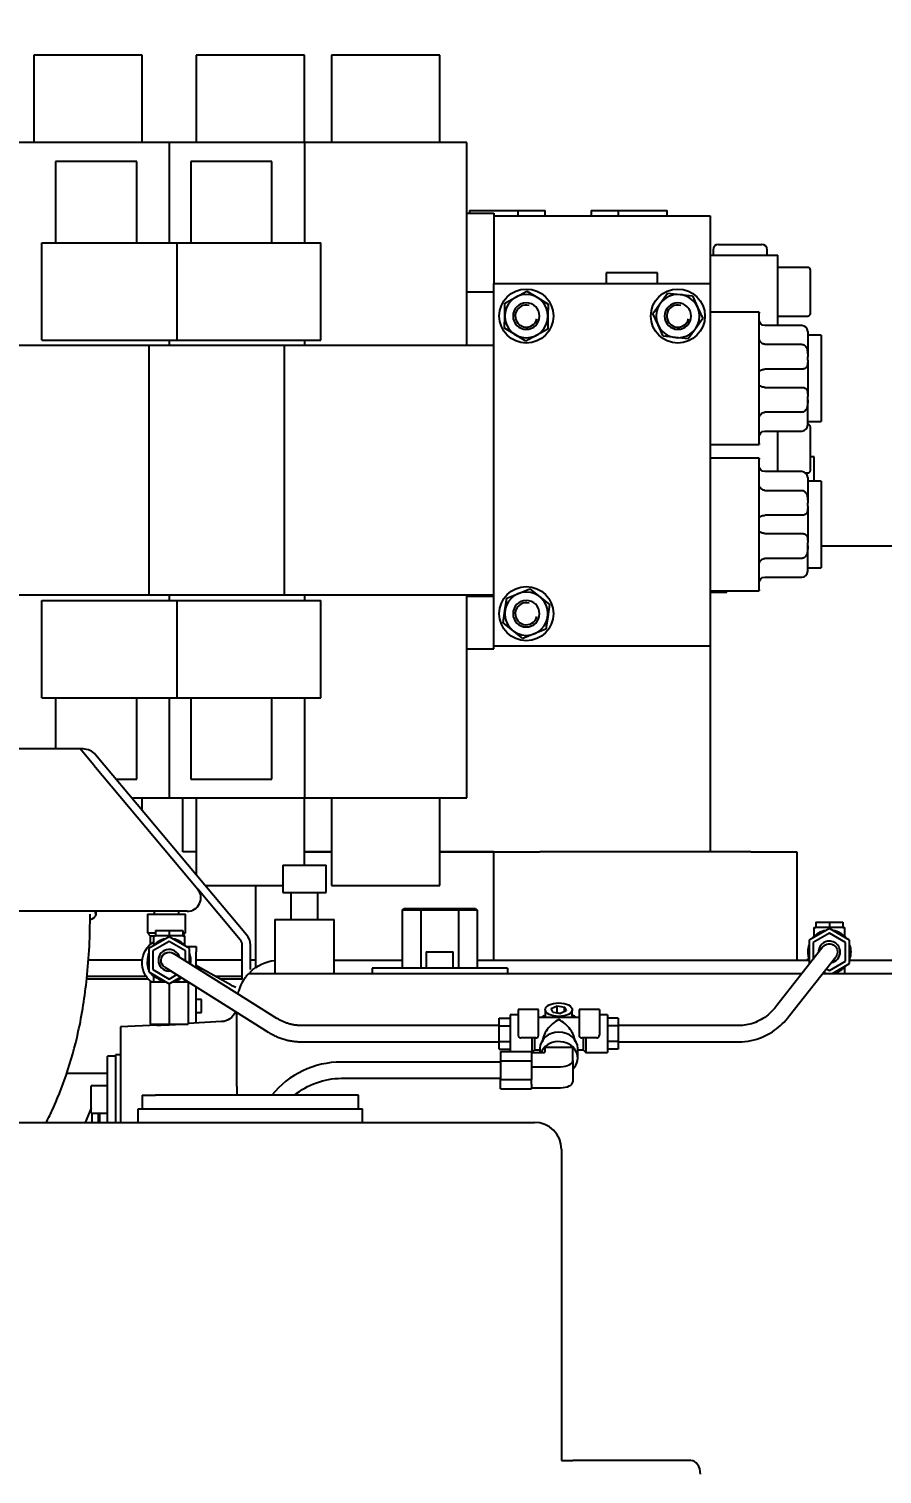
# Model space of a CAD drawing. Header units: millimetres. Extents: x 10462777 to 22643323, y 453826 to 1389191.
# Drawn here: x 11268548 to 11268853, y 578301 to 578818 of the extents above; entities that cross this region are included whole.
import ezdxf

# ---------------------------------------------------------------- set-up
doc = ezdxf.new("R2010")
doc.units = ezdxf.units.MM
doc.header["$LTSCALE"] = 200
doc.header["$MEASUREMENT"] = 0
doc.header["$PDMODE"] = 35
doc.header["$PDSIZE"] = -5
doc.linetypes.add('CENTER', pattern=[2, 1.25, -0.25, 0.25, -0.25])
doc.linetypes.add('PHANTOM', pattern=[2.5, 1.25, -0.25, 0.25, -0.25, 0.25, -0.25])
doc.layers.get('DEFPOINTS').update_dxf_attribs({"linetype": 'CONTINUOUS'})
doc.layers.add('1', color=1, linetype='CENTER')
doc.layers.add('11', color=6, linetype='PHANTOM')
doc.layers.add('LAYOUT', color=8, linetype='CONTINUOUS', lineweight=25)
doc.styles.add('iso-1', font='isocp.shx')
doc.styles.get("Standard").update_dxf_attribs({"font": 'SYMBOL'})
doc.dimstyles.get("Standard").update_dxf_attribs({"dimtxt": 1, "dimasz": 0.18, "dimexe": 0.18, "dimexo": 0.0625, "dimgap": 0.5, "dimtad": 1, "dimzin": 0, "dimdsep": 46, "dimtxsty": 'Standard', "dimcen": 0.09, "dimadec": 0, "dimazin": 0, "dimtfac": 1, "dimtofl": 0, "dimtmove": 2, "dimatfit": 3, "dimfxl": 1, "dimtolj": 1, "dimtzin": 0, "dimarcsym": 0})

# ---------------------------------------------------------------- blocks, each defined once
blk = doc.blocks.new('*D418')
at = {"layer": '1', "color": 152, "linetype": 'Continuous', "lineweight": -2, "transparency": 16777216}
for p, q in [((11268307.7, 579167.69), (11268307.7, 579563.75)), ((11269542.41, 578529.99), (11269542.41, 579563.75))]:
    blk.add_line(p, q, dxfattribs=at)
at = {"layer": '1', "color": 27, "linetype": 'Continuous', "lineweight": -2, "transparency": 16777216}
blk.add_line((11268338.45, 579533.01), (11269511.66, 579533.01), dxfattribs=at)
at = {"layer": '1', "color": 27, "linetype": 'Continuous', "transparency": 16777216}
for points in [[(11268338.45, 579538.13), (11268338.45, 579527.88), (11268307.7, 579533.01)], [(11269511.66, 579538.13), (11269511.66, 579527.88), (11269542.41, 579533.01)]]:
    blk.add_solid(points, dxfattribs=at)
at = {"layer": 'DEFPOINTS', "color": 0, "linetype": 'Continuous', "transparency": 16777216}
for p in [(11269542.41, 579533.01), (11268307.7, 579152.31), (11269542.41, 578514.62)]:
    blk.add_point(p, dxfattribs=at)
at = {"layer": '1', "color": 23, "linetype": 'Continuous', "lineweight": -3, "transparency": 16777216, "insert": (11268925.06, 579566.9), "char_height": 33.894, "attachment_point": 5, "style": 'iso-1'}
blk.add_mtext('\\A1;\\C23;1275', dxfattribs=at)
blk = doc.blocks.new('r710ic')
at = {"layer": 'LAYOUT', "color": 3}
blk.add_circle((272041.37, 104232.63), 2050.12, dxfattribs=at)

msp = doc.modelspace()

# ---------------------------------------------------------------- linework, layer by layer
at = {"layer": '1', "color": 252, "linetype": 'Continuous'}
for p, q in [((11268704.74439, 578751.99782), (11268714.4287, 578751.99782)), ((11268714.42696, 578751.02942), (11268791.90076, 578751.02942)), ((11268714.4287, 578751.99782), (11268714.4287, 578726.81879)), ((11268791.90076, 578751.02942), (11268791.90076, 578726.81766)), ((11268714.4287, 578726.8194), (11268791.90076, 578726.8194)), ((11268714.4287, 578597.0537), (11268714.4287, 578726.8194)), ((11268782.50548, 578726.94045), (11268782.50548, 578726.81938)), ((11268782.73951, 578726.94045), (11268782.73951, 578726.81938)), ((11268791.90076, 578726.8194), (11268791.90076, 578597.0537)), ((11268792.02181, 578719.44119), (11268791.90074, 578719.44119)), ((11268792.02181, 578719.20716), (11268791.90074, 578719.20716)), ((11269479.16985, 578632.88453), (11268831.61616, 578632.88453)), ((11268791.90076, 578597.0537), (11268714.4287, 578597.0537)), ((11268791.90076, 578597.05415), (11268791.90076, 578523.45524)), ((11268566.34451, 578560.25447), (11268491.69653, 578560.25447)), ((11268567.42755, 578560.25447), (11268566.34451, 578560.25447)), ((11268571.22002, 578554.44407), (11268566.34451, 578560.25447)), ((11268625.91325, 578493.7829), (11268571.87858, 578558.17892)), ((11268571.22002, 578554.44407), (11268608.42508, 578510.10481)), ((11268603.06261, 578523.45524), (11268603.06261, 578542.72793)), ((11268607.90749, 578523.45524), (11268603.06261, 578523.45524)), ((11268646.64131, 578523.45524), (11268656.32544, 578523.45524)), ((11268656.32677, 578523.45524), (11268646.64291, 578523.45524)), ((11268695.06032, 578523.45524), (11268697.96588, 578523.45524)), ((11268714.42696, 578523.45524), (11268695.0622, 578523.45524)), ((11268697.96588, 578523.45524), (11268714.4287, 578523.45524)), ((11268714.4287, 578484.71982), (11268714.4287, 578523.45524)), ((11268714.4287, 578523.45524), (11268730.89151, 578523.45524)), ((11268806.42677, 578523.45524), (11268730.89151, 578523.45524)), ((11268806.42677, 578523.45524), (11268822.88958, 578523.45524)), ((11268822.88958, 578523.45524), (11268822.88958, 578484.71982)), ((11268623.68774, 578491.91547), (11268608.42463, 578510.10534)), ((11268629.20943, 578482.03568), (11268629.20943, 578511.44677)), ((11268604.71589, 578502.15043), (11268490.72813, 578502.15043)), ((11268635.98824, 578499.24522), (11268635.98824, 578479.87721)), ((11268635.98824, 578499.24522), (11268639.11315, 578499.24522)), ((11268639.11315, 578499.24522), (11268657.29305, 578499.24522)), ((11268657.29305, 578479.87721), (11268657.29305, 578499.24522)), ((11268681.64213, 578502.616), (11268682.20123, 578503.1002)), ((11268681.64213, 578502.616), (11268681.64213, 578481.81401)), ((11268688.35141, 578502.616), (11268681.64213, 578502.616)), ((11268682.20123, 578503.1002), (11268688.63096, 578503.1002)), ((11268688.63096, 578503.1002), (11268688.35141, 578502.616)), ((11268688.35141, 578502.616), (11268688.35141, 578481.81401)), ((11268701.76996, 578502.616), (11268688.35141, 578502.616)), ((11268688.63096, 578503.1002), (11268701.49041, 578503.1002)), ((11268701.49041, 578503.1002), (11268707.92013, 578503.1002)), ((11268701.49041, 578503.1002), (11268701.76996, 578502.616)), ((11268708.47924, 578502.616), (11268701.76996, 578502.616)), ((11268701.76996, 578502.616), (11268701.76996, 578481.81401)), ((11268707.92013, 578503.1002), (11268708.47924, 578502.616)), ((11268708.47924, 578502.616), (11268708.47924, 578481.81401)), ((11268604.20908, 578489.56122), (11268607.90462, 578489.56122)), ((11268607.90462, 578489.56122), (11268607.90462, 578487.62441)), ((11268624.36743, 578481.32981), (11268624.36743, 578490.04805)), ((11268627.27263, 578481.32981), (11268627.27263, 578490.04805)), ((11268832.22917, 578489.42337), (11268815.71409, 578468.48102)), ((11268588.58744, 578484.71918), (11268569.06282, 578484.71918)), ((11268622.51085, 578472.78772), (11268599.76727, 578487.09133)), ((11268624.35774, 578484.71918), (11268607.9034, 578484.71918)), ((11268607.90462, 578481.97349), (11268607.90462, 578487.62441)), ((11268629.18673, 578484.71918), (11268627.24918, 578484.71918)), ((11268820.27651, 578464.8831), (11268836.7916, 578485.82545)), ((11268827.11272, 578485.32462), (11268826.37317, 578484.71942)), ((11268568.76473, 578478.90878), (11268589.98845, 578478.90878)), ((11268596.67395, 578482.17278), (11268619.41753, 578467.86916)), ((11268610.13609, 578481.44402), (11268607.90457, 578482.69986)), ((11268620.41106, 578475.66155), (11268610.13609, 578481.44402)), ((11268614.64015, 578478.90878), (11268624.35774, 578478.90878)), ((11268624.36743, 578477.94041), (11268624.36743, 578481.32981)), ((11268719.2707, 578481.81401), (11268670.85066, 578481.81401)), ((11268670.85066, 578481.81401), (11268670.85066, 578479.87721)), ((11268719.2707, 578481.81401), (11268719.2707, 578479.87721)), ((11268568.71858, 578477.94038), (11268590.77512, 578477.94038)), ((11268604.03101, 578476.88444), (11268604.03101, 578477.54515)), ((11268607.90462, 578462.18345), (11268607.90462, 578475.10967)), ((11268616.37358, 578477.94038), (11268624.38316, 578477.94038)), ((11268636.80114, 578463.80044), (11268622.51085, 578472.78772)), ((11268815.71409, 578468.48102), (11268814.9607, 578467.52567)), ((11268619.41753, 578467.86916), (11268633.70782, 578458.88188)), ((11268819.52313, 578463.92775), (11268820.27651, 578464.8831)), ((11268716.36522, 578461.25695), (11268645.63898, 578461.25695)), ((11268802.00208, 578461.25695), (11268758.97573, 578461.25695)), ((11268645.63898, 578455.44655), (11268716.36522, 578455.44655)), ((11268758.97573, 578455.44655), (11268802.00208, 578455.44655)), ((11268579.04627, 578450.34099), (11268576.14107, 578450.34099)), ((11268576.14107, 578426.61733), (11268576.14107, 578450.34099)), ((11268716.75273, 578448.18354), (11268659.8109, 578448.18354)), ((11268576.12443, 578444.04638), (11268561.48871, 578444.04638)), ((11268659.8109, 578442.37314), (11268716.75273, 578442.37314)), ((11268588.5366, 578436.29917), (11268588.5366, 578431.45717)), ((11268588.5366, 578436.29917), (11268593.3786, 578436.29917)), ((11268661.16666, 578436.29917), (11268593.3786, 578436.29917)), ((11268666.00866, 578436.29917), (11268661.16666, 578436.29917)), ((11268666.00866, 578431.45717), (11268666.00866, 578436.29917)), ((11268303.32833, 578426.61517), (11268728.95471, 578426.61517)), ((11268738.63872, 578416.93116), (11268738.63872, 578305.56507)), ((11268738.63872, 578305.56507), (11268742.74729, 578305.56507)), ((11268784.95335, 578305.56507), (11268742.74729, 578305.56507))]:
    msp.add_line(p, q, dxfattribs=at)
at = {"layer": '1', "color": 60, "linetype": 'Continuous'}
for p, q in [((11268592.8944, 578502.15043), (11268592.8944, 578501.18202)), ((11268601.61001, 578502.15043), (11268601.61001, 578501.18202)), ((11268732.65884, 578453.41011), (11268732.65884, 578451.80015)), ((11268742.68179, 578453.41011), (11268732.65884, 578453.41011)), ((11268742.68179, 578448.72548), (11268742.68179, 578453.41011)), ((11268732.17464, 578451.55805), (11268727.88947, 578451.55805)), ((11268742.68179, 578448.72548), (11268742.68179, 578441.17754)), ((11268727.88947, 578446.95568), (11268727.88947, 578446.54657)), ((11268727.88947, 578446.54657), (11268738.32399, 578446.54657)), ((11268727.88947, 578446.54657), (11268727.88947, 578445.31921)), ((11268727.88947, 578440.226), (11268727.88947, 578438.99864)), ((11268727.88947, 578438.99864), (11268738.32399, 578438.99864))]:
    msp.add_line(p, q, dxfattribs=at)
at = {"layer": '1', "color": 15, "linetype": 'Continuous'}
for p, q in [((11268657.29629, 578484.71921), (11268681.64225, 578484.71921)), ((11268708.48087, 578484.71921), (11268827.24708, 578484.71921)), ((11268841.77109, 578484.71921), (11268864.53081, 578484.71921)), ((11268626.67324, 578479.87721), (11268628.24103, 578479.87721)), ((11268627.27263, 578479.87721), (11268627.27263, 578480.4766)), ((11268628.24103, 578479.87721), (11268824.69752, 578479.87721)), ((11268832.10004, 578479.87721), (11268864.53081, 578479.87721)), ((11268622.43063, 578439.43159), (11268622.43063, 578465.97408)), ((11268593.87664, 578461.44883), (11268580.78939, 578460.76295)), ((11268580.78939, 578460.76295), (11268580.78939, 578426.60916)), ((11268616.92432, 578462.6567), (11268604.99959, 578462.03175)), ((11268622.43063, 578439.43159), (11268622.43063, 578436.29907))]:
    msp.add_line(p, q, dxfattribs=at)
at = {"layer": '1', "color": 20, "linetype": 'Continuous'}
for p, q in [((11268587.084, 578426.60336), (11268587.084, 578431.45717)), ((11268587.084, 578431.45717), (11268667.46126, 578431.45717)), ((11268667.46126, 578426.60336), (11268667.46126, 578431.45717))]:
    msp.add_line(p, q, dxfattribs=at)
at = {"layer": '1', "color": 252, "linetype": 'Continuous', "extrusion": (0, 0, -1)}
for centre in [(-11268726.04951, 578715.19859), (-11268780.27995, 578715.19859), (-11268726.04951, 578608.67451)]:
    msp.add_circle(centre, 4.74516, dxfattribs=at)
at = {"layer": '1', "color": 252, "linetype": 'Continuous'}
for centre, radius, start, end in [((11268726.04951, 578715.19859), 3.95108, 75, 345), ((11268780.27995, 578715.19859), 3.95108, 75, 345), ((11268726.04951, 578608.67451), 3.95108, 75, 345), ((11268567.42755, 578554.44407), 5.8104, 40, 90), ((11268604.71589, 578506.99243), 4.842, 270, 40), ((11268621.46223, 578490.04805), 2.9052, 0, 40), ((11268621.46223, 578490.04805), 5.8104, 0, 40), ((11268659.8109, 578416.22632), 31.95722, 90, 141.0876603), ((11268728.95471, 578416.93116), 9.68401, 0, 90)]:
    msp.add_arc(centre, radius, start, end, dxfattribs=at)
at = {"layer": '1', "color": 252, "linetype": 'Continuous', "extrusion": (0, 0, -1)}
for centre, radius, start, end in [((-11268834.51039, 578487.62441), 2.9052, 38.2563128, 130.5401421), ((-11268834.51039, 578487.62441), 2.9052, 130.5401421, 218.2508131), ((-11268598.22061, 578484.63206), 2.9052, 302.1598068, 122.1653844), ((-11268659.8109, 578416.22632), 26.14682, 50.1468807, 90)]:
    msp.add_arc(centre, radius, start, end, dxfattribs=at)
at = {"layer": '1', "color": 15, "linetype": 'Continuous', "extrusion": (0, 0, -1)}
for centre, radius, start, end in [((-11268637.92504, 578469.2248), 15.49441, 46.5674634, 82.818718), ((-11268616.62022, 578468.45914), 5.8104, 202.3589971, 267)]:
    msp.add_arc(centre, radius, start, end, dxfattribs=at)
at = {"layer": '1', "color": 60, "linetype": 'Continuous'}
for centre, major_axis, start_param, end_param in [((11268732.17464, 578451.80015), (0.4842, 0), 4.71238898, 6.283185307), ((11268738.32399, 578448.72548), (-4.3578, 0), 1.570796327, 3.141592654), ((11268738.32399, 578441.17754), (4.3578, 0), 4.71238898, 6.283185307)]:
    msp.add_ellipse(centre, major_axis=major_axis, ratio=0.5, start_param=start_param, end_param=end_param, dxfattribs=at)
at = {"layer": '1', "color": 252, "linetype": 'Continuous'}
msp.add_ellipse((11268784.95335, 578300.72307), major_axis=(0, 4.842), ratio=0.707106781, start_param=4.71238898, end_param=6.283185307, dxfattribs=at)
at = {"layer": '1', "color": 27, "linetype": 'Continuous'}
msp.add_open_spline([(11268554.15033, 578426.4431), (11268554.86551, 578427.82867), (11268557.58255, 578433.35665), (11268561.87781, 578444.11517), (11268566.2461, 578459.9951), (11268569.22669, 578479.3583), (11268569.96154, 578493.44852), (11268569.89486, 578501.18851)], degree=3, knots=[0, 0, 0, 0, 0.06068731, 0.239687607, 0.450387216, 0.700355932, 1, 1, 1, 1], dxfattribs=at)
at = {"layer": '1', "color": 15, "linetype": 'Continuous'}
for points, knots in [([(11268626.67324, 578479.87721), (11268626.37534, 578479.56254), (11268626.08303, 578479.22735), (11268625.51601, 578478.51459), (11268625.24011, 578478.13512), (11268624.45911, 578476.94771), (11268624.00089, 578476.09268), (11268623.43204, 578474.72689), (11268623.26214, 578474.25774), (11268623.0184, 578473.46448), (11268622.93171, 578473.14704), (11268622.85496, 578472.82592)], [0, 0, 0, 0, 0.177132226, 0.177132226, 0.354264451, 0.354264451, 0.708528902, 0.708528902, 0.885661128, 0.885661128, 1, 1, 1, 1]), ([(11268593.86281, 578461.4481), (11268593.86282, 578461.4481), (11268593.86293, 578461.4481), (11268593.86659, 578461.4481), (11268593.89838, 578461.44809), (11268594.01601, 578461.44823), (11268594.10313, 578461.44839), (11268594.32881, 578461.44936), (11268594.46596, 578461.45017), (11268594.78825, 578461.45316), (11268594.97534, 578461.45537), (11268595.38305, 578461.46186), (11268595.60487, 578461.46614), (11268596.08517, 578461.47763), (11268596.34117, 578461.48482), (11268596.86857, 578461.50226), (11268597.14371, 578461.51263), (11268597.70815, 578461.53687), (11268597.99125, 578461.55046), (11268598.55915, 578461.58064), (11268598.84702, 578461.59743), (11268599.40417, 578461.63271), (11268599.6744, 578461.65121), (11268600.19816, 578461.68946), (11268600.4515, 578461.70922), (11268600.89381, 578461.74547), (11268601.0892, 578461.76226), (11268601.27119, 578461.77845)], [0, 0, 0, 0, 0.004628424, 0.004628424, 0.088336391, 0.088336391, 0.172044357, 0.172044357, 0.255752324, 0.255752324, 0.339460291, 0.339460291, 0.423168258, 0.423168258, 0.506876224, 0.506876224, 0.590584191, 0.590584191, 0.674292158, 0.674292158, 0.758000125, 0.758000125, 0.841708091, 0.841708091, 0.925416058, 0.925416058, 1, 1, 1, 1])]:
    msp.add_open_spline(points, degree=3, knots=knots, dxfattribs=at)
at = {"layer": '1', "color": 252, "linetype": 'Continuous'}
for points, knots in [([(11268622.09227, 578474.83076), (11268621.90792, 578474.91004), (11268621.32996, 578475.16989), (11268620.77984, 578475.45391), (11268620.41106, 578475.66155)], [0, 0, 0, 0, 0.31461992, 1, 1, 1, 1]), ([(11268814.9607, 578467.52567), (11268814.24927, 578466.62893), (11268812.07852, 578464.38198), (11268807.59889, 578461.87183), (11268803.8655, 578461.27358), (11268802.00208, 578461.25695)], [0, 0, 0, 0, 0.227691762, 0.6384975, 1, 1, 1, 1]), ([(11268802.00208, 578455.44655), (11268803.55593, 578455.45113), (11268807.77603, 578455.87357), (11268814.19822, 578458.52056), (11268817.95279, 578461.97259), (11268819.52313, 578463.92775)], [0, 0, 0, 0, 0.227700796, 0.638981613, 1, 1, 1, 1])]:
    msp.add_open_spline(points, degree=3, knots=knots, dxfattribs=at)
for points in [[(11268645.63898, 578461.25695), (11268640.90105, 578461.27093), (11268636.80114, 578463.80044)], [(11268633.70782, 578458.88188), (11268639.11684, 578455.50224), (11268645.63898, 578455.44655)]]:
    msp.add_open_spline(points, degree=2, dxfattribs=at)
at = {"layer": '11', "color": 252, "linetype": 'Continuous'}
for p, q in [((11268549.80057, 578808.55242), (11268549.80057, 578777.27308)), ((11268569.16859, 578808.55242), (11268549.80057, 578808.55242)), ((11268588.5366, 578808.55242), (11268569.16859, 578808.55242)), ((11268588.5366, 578777.27308), (11268588.5366, 578808.55242)), ((11268607.90462, 578808.55242), (11268607.90462, 578777.27308)), ((11268627.27263, 578808.55242), (11268607.90462, 578808.55242)), ((11268646.64065, 578808.55242), (11268627.27263, 578808.55242)), ((11268646.64065, 578777.27308), (11268646.64065, 578808.55242)), ((11268656.32465, 578808.55242), (11268656.32465, 578777.27308)), ((11268675.69267, 578808.55242), (11268656.32465, 578808.55242)), ((11268695.06068, 578808.55242), (11268675.69267, 578808.55242)), ((11268695.06068, 578777.27308), (11268695.06068, 578808.55242)), ((11268569.16859, 578777.27308), (11268540.11656, 578777.27308)), ((11268598.22061, 578777.27308), (11268569.16859, 578777.27308)), ((11268598.22061, 578777.27308), (11268598.22061, 578741.44225)), ((11268627.27263, 578777.27308), (11268598.22061, 578777.27308)), ((11268646.63864, 578777.27308), (11268627.27263, 578777.27308)), ((11268646.64065, 578777.27308), (11268646.64065, 578741.44225)), ((11268675.69267, 578777.27308), (11268646.64065, 578777.27308)), ((11268704.74469, 578777.27308), (11268675.69267, 578777.27308)), ((11268704.74469, 578704.64302), (11268704.74469, 578777.27308)), ((11268557.54778, 578770.49427), (11268557.54778, 578741.44225)), ((11268572.07379, 578770.49427), (11268557.54778, 578770.49427)), ((11268586.5998, 578770.49427), (11268572.07379, 578770.49427)), ((11268586.5998, 578741.44225), (11268586.5998, 578770.49427)), ((11268605.96781, 578770.49427), (11268605.96781, 578741.44225)), ((11268620.49383, 578770.49427), (11268605.96781, 578770.49427)), ((11268635.01984, 578770.49427), (11268620.49383, 578770.49427)), ((11268635.01984, 578741.44225), (11268635.01984, 578770.49427)), ((11268552.70577, 578741.44225), (11268601.12552, 578741.44225)), ((11268552.70577, 578706.57982), (11268552.70577, 578741.44225)), ((11268601.12581, 578706.57982), (11268601.12581, 578741.44225)), ((11268601.12581, 578741.44225), (11268652.45105, 578741.44225)), ((11268652.45105, 578706.57982), (11268652.45105, 578741.44225)), ((11268792.86916, 578738.92441), (11268792.86916, 578736.98761)), ((11268794.80596, 578740.86121), (11268810.30037, 578740.86121)), ((11268812.23717, 578736.98761), (11268812.23717, 578738.92441)), ((11268791.90091, 578736.98761), (11268816.11078, 578736.98761)), ((11268816.11078, 578711.80851), (11268816.11078, 578736.98761)), ((11268826.76318, 578732.6298), (11268816.11078, 578732.6298)), ((11268827.73158, 578723.9142), (11268827.73158, 578731.6614)), ((11268827.73158, 578716.16699), (11268827.73158, 578723.9142)), ((11268816.11078, 578715.19859), (11268826.76318, 578715.19859)), ((11268552.70577, 578706.57982), (11268601.12552, 578706.57982)), ((11268598.22061, 578706.57982), (11268598.22061, 578704.64302)), ((11268601.12581, 578706.57982), (11268652.45105, 578706.57982)), ((11268646.64065, 578706.57982), (11268646.64065, 578704.64302)), ((11268590.95715, 578704.64302), (11268532.85356, 578704.64302)), ((11268639.37726, 578704.64302), (11268590.9576, 578704.64302)), ((11268590.9576, 578704.64302), (11268590.9576, 578615.35647)), ((11268639.37764, 578704.64302), (11268639.37764, 578615.35647)), ((11268714.4287, 578704.64302), (11268639.37764, 578704.64302)), ((11268827.73158, 578667.74695), (11268827.73158, 578675.49416)), ((11268816.11078, 578659.51592), (11268816.11078, 578674.04178)), ((11268827.73158, 578659.99975), (11268827.73158, 578667.74695)), ((11268829.08735, 578664.84175), (11268827.73158, 578664.84175)), ((11268829.08735, 578656.12469), (11268829.08735, 578664.84175)), ((11268825.98489, 578659.03135), (11268826.76318, 578659.03135)), ((11268590.95715, 578615.35647), (11268532.85356, 578615.35647)), ((11268552.70577, 578613.41967), (11268601.12552, 578613.41967)), ((11268552.70577, 578578.55724), (11268552.70577, 578613.41967)), ((11268639.37726, 578615.35647), (11268590.9576, 578615.35647)), ((11268598.22061, 578615.35647), (11268598.22061, 578613.41967)), ((11268601.12581, 578578.55724), (11268601.12581, 578613.41967)), ((11268601.12581, 578613.41967), (11268652.45105, 578613.41967)), ((11268714.4287, 578615.35647), (11268639.37764, 578615.35647)), ((11268646.64065, 578615.35647), (11268646.64065, 578613.41967)), ((11268652.45105, 578578.55724), (11268652.45105, 578613.41967)), ((11268704.74469, 578542.72642), (11268704.74469, 578615.35647)), ((11268791.9, 578616.42171), (11268797.808, 578616.42171)), ((11268797.808, 578616.42171), (11268797.808, 578616.90629)), ((11268552.70577, 578578.55724), (11268601.12552, 578578.55724)), ((11268557.54778, 578578.55724), (11268557.54778, 578560.25447)), ((11268586.5998, 578549.50522), (11268586.5998, 578578.55724)), ((11268598.22061, 578578.55724), (11268598.22061, 578542.72642)), ((11268601.12581, 578578.55724), (11268652.45105, 578578.55724)), ((11268605.96781, 578578.55724), (11268605.96781, 578549.50522)), ((11268635.01984, 578549.50522), (11268635.01984, 578578.55724)), ((11268646.64065, 578578.55724), (11268646.64065, 578542.72642)), ((11268579.15781, 578549.50522), (11268586.5998, 578549.50522)), ((11268605.96781, 578549.50522), (11268620.49383, 578549.50522)), ((11268620.49383, 578549.50522), (11268635.01984, 578549.50522)), ((11268584.84605, 578542.72642), (11268598.22061, 578542.72642)), ((11268588.5366, 578538.32629), (11268588.5366, 578542.72642)), ((11268598.22061, 578542.72642), (11268627.27263, 578542.72642)), ((11268607.90462, 578542.72642), (11268607.90462, 578515.24507)), ((11268627.27263, 578542.72642), (11268646.64076, 578542.72642)), ((11268646.64065, 578518.61346), (11268646.64065, 578542.72642)), ((11268646.64065, 578542.72642), (11268675.69267, 578542.72642)), ((11268656.32465, 578542.72642), (11268656.32465, 578511.44707)), ((11268675.69267, 578542.72642), (11268704.74469, 578542.72642)), ((11268695.06068, 578511.44707), (11268695.06068, 578542.72642)), ((11268611.09097, 578511.44707), (11268627.27263, 578511.44707)), ((11268627.27263, 578511.44707), (11268638.89397, 578511.44707)), ((11268656.32465, 578511.44707), (11268675.69267, 578511.44707)), ((11268675.69267, 578511.44707), (11268695.06068, 578511.44707))]:
    msp.add_line(p, q, dxfattribs=at)
at = {"layer": '11', "color": 60, "linetype": 'Continuous'}
for p, q in [((11268705.71309, 578752.96622), (11268705.71309, 578751.9977)), ((11268705.71309, 578752.96622), (11268723.1443, 578752.96622)), ((11268723.14418, 578752.96622), (11268732.82831, 578752.96622)), ((11268723.1443, 578751.02936), (11268723.1443, 578752.96622)), ((11268732.82831, 578751.02936), (11268732.82831, 578752.96622)), ((11268749.29112, 578752.96622), (11268749.29112, 578751.02936)), ((11268749.29112, 578752.96622), (11268758.97482, 578752.96622)), ((11268758.97513, 578752.96622), (11268758.97513, 578751.02936)), ((11268758.97513, 578752.96622), (11268776.40634, 578752.96622)), ((11268776.40634, 578751.02936), (11268776.40634, 578752.96622)), ((11268754.61733, 578730.693), (11268754.61733, 578726.8194)), ((11268755.09164, 578730.693), (11268754.61733, 578730.693)), ((11268773.01694, 578730.693), (11268755.09164, 578730.693)), ((11268773.01694, 578726.81947), (11268773.01694, 578730.693)), ((11268704.74469, 578723.9142), (11268714.4287, 578723.9142)), ((11268718.39528, 578719.82875), (11268722.31375, 578721.98559)), ((11268722.31375, 578721.98559), (11268726.23223, 578724.14243)), ((11268726.23223, 578724.14243), (11268730.05934, 578721.82735)), ((11268730.05934, 578721.82735), (11268733.88646, 578719.51227)), ((11268774.00269, 578719.73898), (11268776.62408, 578723.36316)), ((11268776.62408, 578723.36316), (11268781.07341, 578722.90505)), ((11268781.07341, 578722.90505), (11268785.52274, 578722.44695)), ((11268785.52274, 578722.44695), (11268787.35068, 578718.36466)), ((11268718.30392, 578715.35683), (11268718.39528, 578719.82875)), ((11268733.88646, 578719.51227), (11268733.7951, 578715.04035)), ((11268771.38129, 578716.1148), (11268774.00269, 578719.73898)), ((11268787.35068, 578718.36466), (11268789.17861, 578714.28237)), ((11268809.33197, 578716.65119), (11268791.90076, 578716.65119)), ((11268809.33197, 578716.65119), (11268809.33197, 578716.29074)), ((11268718.21256, 578710.88491), (11268718.30392, 578715.35683)), ((11268733.7951, 578715.04035), (11268733.70374, 578710.56843)), ((11268773.20922, 578712.03252), (11268771.38129, 578716.1148)), ((11268775.03715, 578707.95023), (11268773.20922, 578712.03252)), ((11268789.17861, 578714.28237), (11268786.55721, 578710.65819)), ((11268809.33197, 578712.15835), (11268809.33197, 578716.29074)), ((11268809.33197, 578706.91306), (11268809.33197, 578712.15835)), ((11268824.6327, 578711.80919), (11268811.46245, 578711.80919)), ((11268722.03967, 578708.56983), (11268718.21256, 578710.88491)), ((11268725.86679, 578706.25475), (11268722.03967, 578708.56983)), ((11268729.78526, 578708.41159), (11268725.86679, 578706.25475)), ((11268733.70374, 578710.56843), (11268729.78526, 578708.41159)), ((11268779.48648, 578707.49212), (11268775.03715, 578707.95023)), ((11268783.93581, 578707.03402), (11268779.48648, 578707.49212)), ((11268786.55721, 578710.65819), (11268783.93581, 578707.03402)), ((11268809.33197, 578678.93768), (11268809.33197, 578706.91306)), ((11268826.76318, 578709.6787), (11268826.76318, 578700.59582)), ((11268831.60519, 578708.41978), (11268826.76318, 578708.41978)), ((11268831.60519, 578708.41978), (11268831.60519, 578677.43096)), ((11268811.46245, 578705.0857), (11268824.6327, 578705.0857)), ((11268824.6327, 578696.17856), (11268811.46245, 578696.17856)), ((11268826.76318, 578699.40655), (11268826.76318, 578700.59582)), ((11268826.76318, 578699.40655), (11268826.76318, 578686.44419)), ((11268811.46245, 578689.67218), (11268824.6327, 578689.67218)), ((11268826.76318, 578685.25492), (11268826.76318, 578686.44419)), ((11268824.6327, 578680.76505), (11268811.46245, 578680.76505)), ((11268826.76318, 578676.17204), (11268826.76318, 578685.25492)), ((11268809.33197, 578673.69239), (11268809.33197, 578678.93768)), ((11268826.76318, 578677.43096), (11268831.60519, 578677.43096)), ((11268809.33197, 578669.56), (11268809.33197, 578673.69239)), ((11268811.46245, 578674.04156), (11268824.6327, 578674.04156)), ((11268791.90076, 578669.19955), (11268809.33197, 578669.19955)), ((11268809.33197, 578669.56), (11268809.33197, 578669.19955)), ((11268809.33197, 578664.35755), (11268791.90076, 578664.35755)), ((11268809.33197, 578664.35755), (11268809.33197, 578663.9971)), ((11268809.33197, 578659.86471), (11268809.33197, 578663.9971)), ((11268809.33197, 578654.61942), (11268809.33197, 578659.86471)), ((11268824.6327, 578659.51555), (11268811.46245, 578659.51555)), ((11268809.33197, 578626.64404), (11268809.33197, 578654.61942)), ((11268826.76318, 578657.38506), (11268826.76318, 578648.30218)), ((11268831.60519, 578656.12614), (11268826.76318, 578656.12614)), ((11268831.60519, 578656.12614), (11268831.60519, 578625.13732)), ((11268811.46245, 578652.79205), (11268824.6327, 578652.79205)), ((11268826.76318, 578647.11291), (11268826.76318, 578648.30218)), ((11268826.76318, 578647.11291), (11268826.76318, 578634.15055)), ((11268824.6327, 578643.88492), (11268811.46245, 578643.88492)), ((11268811.46245, 578637.37854), (11268824.6327, 578637.37854)), ((11268826.76318, 578632.96128), (11268826.76318, 578634.15055)), ((11268824.6327, 578628.47141), (11268811.46245, 578628.47141)), ((11268826.76318, 578623.8784), (11268826.76318, 578632.96128)), ((11268809.33197, 578621.39875), (11268809.33197, 578626.64404)), ((11268826.76318, 578625.13732), (11268831.60519, 578625.13732)), ((11268809.33197, 578617.26636), (11268809.33197, 578621.39875)), ((11268811.46245, 578621.74792), (11268824.6327, 578621.74792)), ((11268704.74469, 578614.96911), (11268714.4287, 578614.96911)), ((11268718.38497, 578609.80328), (11268719.03667, 578614.2284)), ((11268719.03667, 578614.2284), (11268723.19478, 578615.87657)), ((11268723.19478, 578615.87657), (11268727.3529, 578617.52475)), ((11268727.3529, 578617.52475), (11268730.85932, 578614.7478)), ((11268730.85932, 578614.7478), (11268734.36574, 578611.97086)), ((11268791.90076, 578616.90591), (11268809.33197, 578616.90591)), ((11268809.33197, 578617.26636), (11268809.33197, 578616.90591)), ((11268717.73328, 578605.37816), (11268718.38497, 578609.80328)), ((11268734.36574, 578611.97086), (11268733.71404, 578607.54574)), ((11268721.2397, 578602.60121), (11268717.73328, 578605.37816)), ((11268724.74611, 578599.82427), (11268721.2397, 578602.60121)), ((11268733.06234, 578603.12062), (11268728.90423, 578601.47244)), ((11268733.71404, 578607.54574), (11268733.06234, 578603.12062)), ((11268728.90423, 578601.47244), (11268724.74611, 578599.82427)), ((11268704.74469, 578596.0853), (11268714.4287, 578596.0853)), ((11268714.4287, 578596.0853), (11268714.4287, 578597.05398)), ((11268638.89344, 578518.61324), (11268638.89344, 578508.92923)), ((11268638.89344, 578518.61324), (11268654.38785, 578518.61324)), ((11268654.38785, 578508.92923), (11268654.38785, 578518.61324)), ((11268638.89344, 578508.92923), (11268654.38785, 578508.92923)), ((11268641.79864, 578508.92923), (11268641.79864, 578499.24537)), ((11268651.48265, 578499.24537), (11268651.48265, 578508.92923)), ((11268572.07379, 578501.1146), (11268572.07379, 578502.15071)), ((11268590.4734, 578501.18202), (11268590.4734, 578494.40322)), ((11268590.4734, 578501.18202), (11268604.03101, 578501.18202)), ((11268604.03101, 578494.40322), (11268604.03101, 578501.18202)), ((11268590.4734, 578494.40322), (11268591.4418, 578493.43482)), ((11268590.4734, 578494.40322), (11268593.37835, 578494.40322)), ((11268593.3786, 578495.28446), (11268598.22061, 578495.28446)), ((11268593.3786, 578495.28446), (11268593.3786, 578493.34766)), ((11268598.22061, 578495.28446), (11268603.06261, 578495.28446)), ((11268598.22061, 578495.28446), (11268598.22061, 578493.34766)), ((11268603.06261, 578495.28446), (11268603.06261, 578493.34766)), ((11268603.06261, 578493.43482), (11268604.03101, 578494.40322)), ((11268603.06282, 578494.40322), (11268604.03101, 578494.40322)), ((11268834.51039, 578496.01101), (11268827.24738, 578491.81771)), ((11268834.51039, 578494.33369), (11268828.69998, 578490.97905)), ((11268828.91932, 578496.34002), (11268828.91932, 578492.98717)), ((11268828.91932, 578496.34002), (11268829.66839, 578496.34002)), ((11268829.66839, 578498.27682), (11268834.51039, 578498.27682)), ((11268829.66839, 578498.27682), (11268829.66839, 578496.34002)), ((11268834.51039, 578496.34002), (11268829.66839, 578496.34002)), ((11268834.51039, 578498.27682), (11268839.35239, 578498.27682)), ((11268834.51039, 578498.27682), (11268834.51039, 578496.34002)), ((11268839.35239, 578496.34002), (11268834.51039, 578496.34002)), ((11268841.77339, 578491.81771), (11268834.51039, 578496.01101)), ((11268840.32079, 578490.97905), (11268834.51039, 578494.33369)), ((11268839.35239, 578498.27682), (11268839.35239, 578496.34002)), ((11268839.35239, 578496.34002), (11268840.10145, 578496.34002)), ((11268840.10145, 578493.01743), (11268840.10145, 578496.34002)), ((11268598.22061, 578493.01865), (11268590.9576, 578488.82535)), ((11268590.9576, 578488.82535), (11268590.9576, 578480.43876)), ((11268591.4418, 578493.43482), (11268591.4418, 578490.24696)), ((11268591.4418, 578493.43482), (11268593.37858, 578493.43482)), ((11268598.22061, 578491.34133), (11268592.4102, 578487.98669)), ((11268592.62954, 578493.34766), (11268592.62954, 578489.99482)), ((11268592.62954, 578493.34766), (11268593.3786, 578493.34766)), ((11268598.22061, 578493.34766), (11268593.3786, 578493.34766)), ((11268603.06261, 578493.34766), (11268598.22061, 578493.34766)), ((11268605.48361, 578488.82535), (11268598.22061, 578493.01865)), ((11268604.03101, 578487.98669), (11268598.22061, 578491.34133)), ((11268603.06261, 578493.34766), (11268603.81167, 578493.34766)), ((11268603.81167, 578490.02507), (11268603.81167, 578493.34766)), ((11268603.81167, 578489.99482), (11268603.81167, 578490.0251)), ((11268605.48361, 578483.49633), (11268605.48361, 578488.82535)), ((11268827.24738, 578491.81771), (11268827.24738, 578483.43112)), ((11268828.69998, 578490.97905), (11268828.69998, 578484.94815)), ((11268840.10145, 578492.98717), (11268840.10145, 578493.01745)), ((11268840.32079, 578484.26978), (11268840.32079, 578490.97905)), ((11268841.77339, 578483.43112), (11268841.77339, 578491.81771)), ((11268592.4102, 578487.98669), (11268592.4102, 578481.27742)), ((11268604.03101, 578484.40992), (11268604.03101, 578487.98669)), ((11268690.21868, 578487.62441), (11268690.21868, 578481.81401)), ((11268690.21868, 578487.62441), (11268699.90269, 578487.62441)), ((11268699.90269, 578481.81401), (11268699.90269, 578487.62441)), ((11268834.51039, 578480.91514), (11268840.32079, 578484.26978)), ((11268590.9576, 578480.43876), (11268598.22061, 578476.24546)), ((11268592.4102, 578481.27742), (11268598.22061, 578477.92278)), ((11268592.62954, 578479.2693), (11268592.62954, 578476.88485)), ((11268598.22061, 578477.92278), (11268600.93761, 578479.49144)), ((11268598.22061, 578476.24546), (11268602.32795, 578478.61684)), ((11268827.24738, 578483.43112), (11268827.42351, 578483.32943)), ((11268832.50818, 578480.39379), (11268833.40289, 578479.87723)), ((11268833.41703, 578481.54639), (11268834.51039, 578480.91514)), ((11268835.61788, 578479.87723), (11268841.77339, 578483.43112)), ((11268840.10145, 578479.87721), (11268840.10145, 578482.2314)), ((11268591.4418, 578476.88485), (11268591.4418, 578461.7778)), ((11268591.4418, 578476.88485), (11268597.11312, 578476.88485)), ((11268598.22061, 578476.2454), (11268598.22061, 578461.7778)), ((11268599.3281, 578476.88485), (11268604.99941, 578476.88485)), ((11268603.81167, 578476.88485), (11268603.81167, 578477.68384)), ((11268604.99941, 578476.88485), (11268604.99941, 578461.7778)), ((11268609.84142, 578470.56755), (11268607.90449, 578470.56755)), ((11268609.84142, 578469.08268), (11268609.84142, 578470.56755)), ((11268609.84142, 578465.94525), (11268609.84142, 578469.08268)), ((11268734.99976, 578467.35088), (11268737.05083, 578468.30063)), ((11268737.05083, 578465.78465), (11268737.05083, 578468.30063)), ((11268737.05083, 578468.30063), (11268739.72138, 578467.88737)), ((11268607.90449, 578465.94525), (11268609.84142, 578465.94525)), ((11268716.3655, 578461.14728), (11268716.3655, 578463.94282)), ((11268716.3655, 578463.94282), (11268720.2391, 578463.94282)), ((11268723.1443, 578465.13056), (11268720.2391, 578465.13056)), ((11268720.2391, 578465.13056), (11268720.2391, 578464.22237)), ((11268720.2391, 578464.22237), (11268720.2391, 578451.98749)), ((11268730.40731, 578467.06736), (11268723.1443, 578467.06736)), ((11268723.1443, 578467.06736), (11268723.1443, 578457.80136)), ((11268730.40731, 578457.80136), (11268730.40731, 578467.06736)), ((11268744.93314, 578464.16216), (11268730.40749, 578464.16216)), ((11268731.32202, 578464.16212), (11268731.36223, 578464.18989)), ((11268732.82831, 578466.93762), (11268732.82831, 578464.16218)), ((11268735.61925, 578465.98787), (11268734.99976, 578467.35088)), ((11268738.2898, 578465.5746), (11268735.61925, 578465.98787)), ((11268737.02115, 578465.77091), (11268737.05083, 578465.78465)), ((11268737.05083, 578465.78465), (11268738.31947, 578465.58834)), ((11268740.34087, 578466.52436), (11268738.2898, 578465.5746)), ((11268739.72138, 578466.23752), (11268739.72138, 578467.88737)), ((11268739.72138, 578467.88737), (11268740.34087, 578466.52436)), ((11268742.51232, 578464.16218), (11268742.51232, 578466.93762)), ((11268743.9784, 578464.18989), (11268744.01861, 578464.16212)), ((11268752.19633, 578467.06736), (11268744.93332, 578467.06736)), ((11268744.93332, 578467.06736), (11268744.93332, 578457.80136)), ((11268752.19633, 578467.06736), (11268752.19633, 578457.80136)), ((11268755.10153, 578465.13056), (11268752.19633, 578465.13056)), ((11268755.10153, 578465.13056), (11268755.10153, 578464.22237)), ((11268755.10153, 578464.22237), (11268755.10153, 578451.57295)), ((11268758.97513, 578463.94282), (11268755.10153, 578463.94282)), ((11268758.97513, 578463.94282), (11268758.97513, 578461.14728)), ((11268591.4418, 578461.7778), (11268598.22061, 578461.7778)), ((11268593.9987, 578461.7778), (11268593.9987, 578461.4483)), ((11268598.22061, 578461.7778), (11268604.99941, 578461.7778)), ((11268716.3655, 578461.14728), (11268720.2391, 578461.14728)), ((11268716.3655, 578455.55622), (11268716.3655, 578461.14728)), ((11268758.97513, 578461.14728), (11268755.10153, 578461.14728)), ((11268758.97513, 578461.14728), (11268758.97513, 578455.55622)), ((11268716.3655, 578452.76069), (11268716.3655, 578455.55622)), ((11268716.3655, 578455.55622), (11268720.2391, 578455.55622)), ((11268716.3655, 578452.76069), (11268720.2391, 578452.76069)), ((11268729.43891, 578456.8383), (11268724.1127, 578456.8383)), ((11268727.98631, 578456.83773), (11268727.98631, 578451.57295)), ((11268727.98631, 578451.57295), (11268728.95471, 578452.54135)), ((11268728.95471, 578456.83763), (11268728.95471, 578452.54135)), ((11268728.95471, 578452.54135), (11268730.89157, 578452.54135)), ((11268730.89151, 578453.02555), (11268730.89151, 578451.55804)), ((11268744.44906, 578452.54135), (11268746.38592, 578452.54135)), ((11268744.44912, 578449.63615), (11268744.44912, 578453.02555)), ((11268751.22793, 578456.8383), (11268745.90172, 578456.8383)), ((11268746.38592, 578456.83763), (11268746.38592, 578452.54135)), ((11268746.38592, 578452.54135), (11268747.35432, 578451.57295)), ((11268747.35432, 578456.83773), (11268747.35432, 578451.57295)), ((11268758.97513, 578455.55622), (11268755.10153, 578455.55622)), ((11268758.97513, 578452.76069), (11268755.10153, 578452.76069)), ((11268758.97513, 578455.55622), (11268758.97513, 578452.76069)), ((11268580.78939, 578450.82519), (11268579.04627, 578450.82519)), ((11268579.04627, 578450.82519), (11268579.04627, 578426.61041)), ((11268716.75286, 578451.98762), (11268727.88947, 578451.98762)), ((11268716.75286, 578451.98762), (11268716.75286, 578448.63298)), ((11268716.75286, 578448.63298), (11268727.88947, 578448.63298)), ((11268716.75286, 578448.63298), (11268716.75286, 578441.9237)), ((11268727.88935, 578451.57295), (11268727.98631, 578451.57295)), ((11268727.88947, 578451.98762), (11268727.88947, 578448.63298)), ((11268727.88947, 578448.63298), (11268727.88947, 578441.9237)), ((11268747.35432, 578451.57295), (11268755.10153, 578451.57295)), ((11268576.14107, 578439.64666), (11268570.33067, 578439.64666)), ((11268570.33067, 578429.96265), (11268570.33067, 578439.64666)), ((11268716.75286, 578441.9237), (11268727.88947, 578441.9237)), ((11268716.75286, 578438.56907), (11268716.75286, 578441.9237)), ((11268716.75286, 578438.56907), (11268727.88947, 578438.56907)), ((11268727.88947, 578440.22594), (11268727.88947, 578441.9237)), ((11268727.88947, 578438.56907), (11268727.88947, 578438.99867)), ((11268570.33064, 578431.72827), (11268568.20018, 578426.61517)), ((11268570.33067, 578429.96265), (11268576.14107, 578429.96265)), ((11268570.52435, 578429.96262), (11268570.52435, 578426.61399)), ((11268572.84851, 578429.96197), (11268572.84851, 578426.6142)), ((11268573.23587, 578429.962), (11268573.23587, 578426.615))]:
    msp.add_line(p, q, dxfattribs=at)
for centre in [(11268726.04951, 578715.19859), (11268780.27995, 578715.19859), (11268726.04951, 578608.67451)]:
    msp.add_circle(centre, 9.68401, dxfattribs=at)
at = {"layer": '11', "color": 60, "linetype": 'Continuous', "extrusion": (0, 0, -1)}
for centre in [(-11268726.04951, 578715.19859), (-11268780.27995, 578715.19859), (-11268726.04951, 578608.67451)]:
    msp.add_circle(centre, 7.74721, dxfattribs=at)
at = {"layer": '11', "color": 252, "linetype": 'Continuous'}
for centre, radius, start, end in [((11268794.80596, 578738.92441), 1.9368, 90, 180), ((11268810.30037, 578738.92441), 1.9368, 0, 90), ((11268826.76318, 578731.6614), 0.9684, 0, 90), ((11268826.76318, 578716.16699), 0.9684, 270, 0), ((11268826.76318, 578675.49416), 0.9684, 0, 90), ((11268826.76318, 578659.99975), 0.9684, 270, 0)]:
    msp.add_arc(centre, radius, start, end, dxfattribs=at)
at = {"layer": '11', "color": 60, "linetype": 'Continuous', "extrusion": (0, 0, -1)}
for centre, radius, start, end in [((-11268811.46245, 578713.93967), 2.13048, 270, 0), ((-11268811.46245, 578671.91108), 2.13048, 0, 90), ((-11268811.46245, 578661.64603), 2.13048, 270, 0), ((-11268811.46245, 578619.61744), 2.13048, 0, 90), ((-11268597.25221, 578483.75081), 8.71561, 308.0238482, 57.9668095), ((-11268597.25221, 578483.75081), 6.77881, 338.2087664, 3.6056117), ((-11268598.22061, 578484.63206), 2.9052, 0, 122.1693078), ((-11268598.22061, 578484.63206), 2.9052, 302.1637303, 0), ((-11268597.25221, 578483.75081), 6.77881, 312.9919116, 327.4481278)]:
    msp.add_arc(centre, radius, start, end, dxfattribs=at)
at = {"layer": '11', "color": 60, "linetype": 'Continuous'}
for centre, radius, start, end in [((11268824.6327, 578709.6787), 2.13048, 0, 90), ((11268824.6327, 578676.17204), 2.13048, 270, 0), ((11268824.6327, 578657.38506), 2.13048, 0, 90), ((11268824.6327, 578623.8784), 2.13048, 270, 0), ((11268834.51039, 578487.62441), 7.74721, 99.6358652, 140.3641348), ((11268834.51039, 578487.62441), 7.74721, 39.6358652, 80.3641348), ((11268598.22061, 578484.63206), 7.74721, 99.6358652, 140.3641348), ((11268598.22061, 578484.63206), 7.74721, 39.6358652, 80.3641348), ((11268834.51039, 578487.62441), 7.74721, 159.6358652, 200.3641348), ((11268834.51039, 578487.62441), 3.8736, 0, 183.1499699), ((11268834.51039, 578487.62441), 7.74721, 339.6358652, 20.3641348), ((11268598.22061, 578484.63206), 7.74721, 159.6358652, 200.3641348), ((11268598.22061, 578484.63206), 3.8736, 16.4249987, 279.2418852), ((11268598.22061, 578484.63206), 7.74721, 349.8586443, 20.3641348), ((11268834.51039, 578487.62441), 3.8736, 280.327497, 0), ((11268598.22061, 578484.63206), 7.74721, 219.6358652, 260.3641348), ((11268834.51039, 578487.62441), 7.74721, 253.7648786, 260.3641348), ((11268834.51039, 578487.62441), 7.74721, 279.6358652, 320.3641348), ((11268598.22061, 578484.63206), 7.74721, 279.6358652, 305.8095084)]:
    msp.add_arc(centre, radius, start, end, dxfattribs=at)
for centre, major_axis, ratio, start_param, end_param in [((11268558.03198, 578501.1146), (-14.04181, 0), 0.258819045, 2.577959278, 3.430704871), ((11268737.67031, 578461.90566), (7.78862, 0), 0.5, 2.241654904, 2.514794682), ((11268737.67031, 578458.35175), (5.03196, 5.03196), 0.577350269, 1.047197551, 2.617994381), ((11268737.67031, 578458.35175), (-5.03196, 5.03196), 0.577350269, 3.665190926, 5.235987756), ((11268737.67031, 578461.90566), (7.78862, 0), 0.5, 0.626797971, 0.89993775), ((11268737.67031, 578453.02555), (-6.77881, 0), 0.866025404, 3.141592807, 6.283185307), ((11268737.67031, 578449.63615), (-6.77881, 0), 0.866025404, 2.40282824, 5.949587832)]:
    msp.add_ellipse(centre, major_axis=major_axis, ratio=ratio, start_param=start_param, end_param=end_param, dxfattribs=at)
msp.add_ellipse((11268737.67031, 578466.93762), major_axis=(-4.842, 0), ratio=0.5, dxfattribs=at)
for points, knots in [([(11268811.46245, 578705.0857), (11268811.31051, 578705.0857), (11268811.16254, 578705.10664), (11268810.87375, 578705.18596), (11268810.73291, 578705.24499), (11268810.47182, 578705.38975), (11268810.3483, 578705.47701), (11268810.1222, 578705.6702), (11268810.01959, 578705.77567), (11268809.83281, 578706.00172), (11268809.74814, 578706.12342), (11268809.60205, 578706.37358), (11268809.54003, 578706.5025), (11268809.43819, 578706.76768), (11268809.39844, 578706.90479), (11268809.34563, 578707.17594), (11268809.33197, 578707.31114), (11268809.33197, 578707.44598)], [0, 0, 0, 0, 0.125, 0.125, 0.25, 0.25, 0.375, 0.375, 0.5, 0.5, 0.625, 0.625, 0.75, 0.75, 0.875, 0.875, 1, 1, 1, 1]), ([(11268824.6327, 578705.0857), (11268824.7514, 578705.0857), (11268824.86779, 578705.07293), (11268825.09623, 578705.02331), (11268825.20951, 578704.98575), (11268825.53037, 578704.84126), (11268825.72366, 578704.70055), (11268826.04921, 578704.36454), (11268826.18389, 578704.16722), (11268826.39689, 578703.75228), (11268826.47825, 578703.53026), (11268826.66426, 578702.85261), (11268826.71349, 578702.39158), (11268826.76342, 578701.47443), (11268826.76318, 578701.02877), (11268826.76318, 578700.59582)], [0, 0, 0, 0, 0.0625, 0.0625, 0.125, 0.125, 0.25, 0.25, 0.375, 0.375, 0.5, 0.5, 0.75, 0.75, 1, 1, 1, 1]), ([(11268809.33197, 578695.23104), (11268809.33197, 578695.26826), (11268809.34573, 578695.30881), (11268809.39869, 578695.39619), (11268809.43847, 578695.44347), (11268809.54039, 578695.54054), (11268809.60246, 578695.59051), (11268809.7486, 578695.69202), (11268809.83328, 578695.74381), (11268810.01977, 578695.84341), (11268810.1221, 578695.8917), (11268810.34724, 578695.98248), (11268810.47109, 578696.02514), (11268810.73179, 578696.09687), (11268810.8711, 578696.12667), (11268811.162, 578696.16768), (11268811.31054, 578696.17856), (11268811.46245, 578696.17856)], [0, 0, 0, 0, 0.125, 0.125, 0.25, 0.25, 0.375, 0.375, 0.5, 0.5, 0.625, 0.625, 0.75, 0.75, 0.875, 0.875, 1, 1, 1, 1]), ([(11268826.76318, 578699.40655), (11268826.76318, 578698.99836), (11268826.76316, 578698.61211), (11268826.72588, 578698.06755), (11268826.70692, 578697.89179), (11268826.64443, 578697.55226), (11268826.60103, 578697.39007), (11268826.4769, 578697.08626), (11268826.39471, 578696.94261), (11268826.18187, 578696.68771), (11268826.05126, 578696.57492), (11268825.80484, 578696.43061), (11268825.71656, 578696.38809), (11268825.52667, 578696.31382), (11268825.42378, 578696.28178), (11268825.20964, 578696.2306), (11268825.09901, 578696.21139), (11268824.87037, 578696.18533), (11268824.75152, 578696.17856), (11268824.6327, 578696.17856)], [0, 0, 0, 0, 0.25, 0.25, 0.375, 0.375, 0.5, 0.5, 0.625, 0.625, 0.75, 0.75, 0.8125, 0.8125, 0.875, 0.875, 0.9375, 0.9375, 1, 1, 1, 1]), ([(11268811.46245, 578689.67218), (11268811.31057, 578689.67218), (11268811.16267, 578689.68305), (11268810.87399, 578689.72358), (11268810.73321, 578689.75354), (11268810.4722, 578689.82524), (11268810.34872, 578689.86772), (11268810.12265, 578689.95878), (11268810.02006, 578690.00718), (11268809.83329, 578690.10692), (11268809.74862, 578690.15871), (11268809.6025, 578690.2602), (11268809.54045, 578690.31016), (11268809.43855, 578690.40718), (11268809.39874, 578690.45448), (11268809.34574, 578690.54191), (11268809.33197, 578690.58247), (11268809.33197, 578690.6197)], [0, 0, 0, 0, 0.125, 0.125, 0.25, 0.25, 0.375, 0.375, 0.5, 0.5, 0.625, 0.625, 0.75, 0.75, 0.875, 0.875, 1, 1, 1, 1]), ([(11268824.6327, 578689.67218), (11268824.7514, 578689.67218), (11268824.86779, 578689.6656), (11268825.09623, 578689.63978), (11268825.20951, 578689.62016), (11268825.53037, 578689.54351), (11268825.72366, 578689.46759), (11268826.04921, 578689.2771), (11268826.18389, 578689.1612), (11268826.39689, 578688.90493), (11268826.47825, 578688.76195), (11268826.66426, 578688.30435), (11268826.71349, 578687.96578), (11268826.76342, 578687.23303), (11268826.76318, 578686.84768), (11268826.76318, 578686.44419)], [0, 0, 0, 0, 0.0625, 0.0625, 0.125, 0.125, 0.25, 0.25, 0.375, 0.375, 0.5, 0.5, 0.75, 0.75, 1, 1, 1, 1]), ([(11268809.33197, 578678.40476), (11268809.33197, 578678.5399), (11268809.34606, 578678.67809), (11268809.39935, 578678.94951), (11268809.43847, 578679.08408), (11268809.59242, 578679.48409), (11268809.7384, 578679.73499), (11268810.11559, 578680.19102), (11268810.33645, 578680.38551), (11268810.73208, 578680.6055), (11268810.86989, 578680.66338), (11268811.15907, 578680.74348), (11268811.3106, 578680.76505), (11268811.46245, 578680.76505)], [0, 0, 0, 0, 0.125, 0.125, 0.25, 0.25, 0.5, 0.5, 0.75, 0.75, 0.875, 0.875, 1, 1, 1, 1]), ([(11268826.76318, 578685.25492), (11268826.76318, 578684.81694), (11268826.76316, 578684.36945), (11268826.72588, 578683.68762), (11268826.70692, 578683.4585), (11268826.64443, 578682.99707), (11268826.60103, 578682.76677), (11268826.4769, 578682.31658), (11268826.39471, 578682.0934), (11268826.18187, 578681.68043), (11268826.05126, 578681.48844), (11268825.80484, 578681.23391), (11268825.71656, 578681.15721), (11268825.52667, 578681.02129), (11268825.42378, 578680.9615), (11268825.20964, 578680.86503), (11268825.09901, 578680.82824), (11268824.87037, 578680.77818), (11268824.75152, 578680.76505), (11268824.6327, 578680.76505)], [0, 0, 0, 0, 0.25, 0.25, 0.375, 0.375, 0.5, 0.5, 0.625, 0.625, 0.75, 0.75, 0.8125, 0.8125, 0.875, 0.875, 0.9375, 0.9375, 1, 1, 1, 1]), ([(11268811.46245, 578652.79205), (11268811.31051, 578652.79205), (11268811.16254, 578652.813), (11268810.87375, 578652.89232), (11268810.73291, 578652.95135), (11268810.47182, 578653.09611), (11268810.3483, 578653.18337), (11268810.1222, 578653.37656), (11268810.01959, 578653.48203), (11268809.83281, 578653.70808), (11268809.74814, 578653.82978), (11268809.60205, 578654.07994), (11268809.54003, 578654.20886), (11268809.43819, 578654.47404), (11268809.39844, 578654.61115), (11268809.34563, 578654.8823), (11268809.33197, 578655.0175), (11268809.33197, 578655.15234)], [0, 0, 0, 0, 0.125, 0.125, 0.25, 0.25, 0.375, 0.375, 0.5, 0.5, 0.625, 0.625, 0.75, 0.75, 0.875, 0.875, 1, 1, 1, 1]), ([(11268824.6327, 578652.79205), (11268824.7514, 578652.79205), (11268824.86779, 578652.77929), (11268825.09623, 578652.72967), (11268825.20951, 578652.69211), (11268825.53037, 578652.54762), (11268825.72366, 578652.40691), (11268826.04921, 578652.0709), (11268826.18389, 578651.87358), (11268826.39689, 578651.45864), (11268826.47825, 578651.23662), (11268826.66426, 578650.55897), (11268826.71349, 578650.09794), (11268826.76342, 578649.18079), (11268826.76318, 578648.73513), (11268826.76318, 578648.30218)], [0, 0, 0, 0, 0.0625, 0.0625, 0.125, 0.125, 0.25, 0.25, 0.375, 0.375, 0.5, 0.5, 0.75, 0.75, 1, 1, 1, 1]), ([(11268826.76318, 578647.11291), (11268826.76318, 578646.70472), (11268826.76316, 578646.31847), (11268826.72588, 578645.77391), (11268826.70692, 578645.59815), (11268826.64443, 578645.25862), (11268826.60103, 578645.09643), (11268826.4769, 578644.79262), (11268826.39471, 578644.64897), (11268826.18187, 578644.39407), (11268826.05126, 578644.28128), (11268825.80484, 578644.13697), (11268825.71656, 578644.09445), (11268825.52667, 578644.02018), (11268825.42378, 578643.98814), (11268825.20964, 578643.93696), (11268825.09901, 578643.91775), (11268824.87037, 578643.89169), (11268824.75152, 578643.88492), (11268824.6327, 578643.88492)], [0, 0, 0, 0, 0.25, 0.25, 0.375, 0.375, 0.5, 0.5, 0.625, 0.625, 0.75, 0.75, 0.8125, 0.8125, 0.875, 0.875, 0.9375, 0.9375, 1, 1, 1, 1]), ([(11268809.33197, 578642.9374), (11268809.33197, 578642.97462), (11268809.34573, 578643.01517), (11268809.39869, 578643.10255), (11268809.43847, 578643.14983), (11268809.54039, 578643.2469), (11268809.60246, 578643.29687), (11268809.7486, 578643.39838), (11268809.83328, 578643.45017), (11268810.01977, 578643.54977), (11268810.1221, 578643.59806), (11268810.34724, 578643.68884), (11268810.47109, 578643.7315), (11268810.73179, 578643.80323), (11268810.8711, 578643.83303), (11268811.162, 578643.87404), (11268811.31054, 578643.88492), (11268811.46245, 578643.88492)], [0, 0, 0, 0, 0.125, 0.125, 0.25, 0.25, 0.375, 0.375, 0.5, 0.5, 0.625, 0.625, 0.75, 0.75, 0.875, 0.875, 1, 1, 1, 1]), ([(11268811.46245, 578637.37854), (11268811.31057, 578637.37854), (11268811.16267, 578637.38941), (11268810.87399, 578637.42994), (11268810.73321, 578637.4599), (11268810.4722, 578637.5316), (11268810.34872, 578637.57408), (11268810.12265, 578637.66514), (11268810.02006, 578637.71354), (11268809.83329, 578637.81328), (11268809.74862, 578637.86507), (11268809.6025, 578637.96656), (11268809.54045, 578638.01651), (11268809.43855, 578638.11354), (11268809.39874, 578638.16084), (11268809.34574, 578638.24827), (11268809.33197, 578638.28883), (11268809.33197, 578638.32606)], [0, 0, 0, 0, 0.125, 0.125, 0.25, 0.25, 0.375, 0.375, 0.5, 0.5, 0.625, 0.625, 0.75, 0.75, 0.875, 0.875, 1, 1, 1, 1]), ([(11268824.6327, 578637.37854), (11268824.7514, 578637.37854), (11268824.86779, 578637.37196), (11268825.09623, 578637.34614), (11268825.20951, 578637.32652), (11268825.53037, 578637.24987), (11268825.72366, 578637.17395), (11268826.04921, 578636.98346), (11268826.18389, 578636.86756), (11268826.39689, 578636.61129), (11268826.47825, 578636.46831), (11268826.66426, 578636.01071), (11268826.71349, 578635.67214), (11268826.76342, 578634.93939), (11268826.76318, 578634.55404), (11268826.76318, 578634.15055)], [0, 0, 0, 0, 0.0625, 0.0625, 0.125, 0.125, 0.25, 0.25, 0.375, 0.375, 0.5, 0.5, 0.75, 0.75, 1, 1, 1, 1]), ([(11268809.33197, 578626.11112), (11268809.33197, 578626.24626), (11268809.34606, 578626.38445), (11268809.39935, 578626.65587), (11268809.43847, 578626.79044), (11268809.59242, 578627.19045), (11268809.7384, 578627.44135), (11268810.11559, 578627.89738), (11268810.33645, 578628.09187), (11268810.73208, 578628.31186), (11268810.86989, 578628.36974), (11268811.15907, 578628.44984), (11268811.3106, 578628.47141), (11268811.46245, 578628.47141)], [0, 0, 0, 0, 0.125, 0.125, 0.25, 0.25, 0.5, 0.5, 0.75, 0.75, 0.875, 0.875, 1, 1, 1, 1]), ([(11268826.76318, 578632.96128), (11268826.76318, 578632.5233), (11268826.76316, 578632.07581), (11268826.72588, 578631.39398), (11268826.70692, 578631.16486), (11268826.64443, 578630.70343), (11268826.60103, 578630.47313), (11268826.4769, 578630.02294), (11268826.39471, 578629.79976), (11268826.18187, 578629.38679), (11268826.05126, 578629.1948), (11268825.80484, 578628.94027), (11268825.71656, 578628.86357), (11268825.52667, 578628.72765), (11268825.42378, 578628.66786), (11268825.20964, 578628.57139), (11268825.09901, 578628.5346), (11268824.87037, 578628.48454), (11268824.75152, 578628.47141), (11268824.6327, 578628.47141)], [0, 0, 0, 0, 0.25, 0.25, 0.375, 0.375, 0.5, 0.5, 0.625, 0.625, 0.75, 0.75, 0.8125, 0.8125, 0.875, 0.875, 0.9375, 0.9375, 1, 1, 1, 1]), ([(11268723.1443, 578457.80136), (11268723.1443, 578457.67359), (11268723.16924, 578457.54834), (11268723.26601, 578457.31475), (11268723.33778, 578457.20797), (11268723.60556, 578456.94204), (11268723.85662, 578456.8383), (11268724.1127, 578456.8383)], [0, 0, 0, 0, 0.25, 0.25, 0.5, 0.5, 1, 1, 1, 1]), ([(11268729.43891, 578456.8383), (11268729.56695, 578456.8383), (11268729.6926, 578456.86313), (11268729.92727, 578456.95913), (11268730.03475, 578457.03026), (11268730.21339, 578457.20741), (11268730.28547, 578457.31473), (11268730.38184, 578457.54676), (11268730.40731, 578457.67358), (11268730.40731, 578457.80136)], [0, 0, 0, 0, 0.25, 0.25, 0.5, 0.5, 0.75, 0.75, 1, 1, 1, 1]), ([(11268744.93332, 578457.80136), (11268744.93332, 578457.67359), (11268744.95825, 578457.54834), (11268745.05503, 578457.31475), (11268745.1268, 578457.20797), (11268745.39458, 578456.94204), (11268745.64564, 578456.8383), (11268745.90172, 578456.8383)], [0, 0, 0, 0, 0.25, 0.25, 0.5, 0.5, 1, 1, 1, 1]), ([(11268751.22793, 578456.8383), (11268751.35597, 578456.8383), (11268751.48161, 578456.86313), (11268751.71629, 578456.95913), (11268751.82377, 578457.03026), (11268752.00241, 578457.20741), (11268752.07449, 578457.31473), (11268752.17086, 578457.54676), (11268752.19633, 578457.67358), (11268752.19633, 578457.80136)], [0, 0, 0, 0, 0.25, 0.25, 0.5, 0.5, 0.75, 0.75, 1, 1, 1, 1])]:
    msp.add_open_spline(points, degree=3, knots=knots, dxfattribs=at)

# ---------------------------------------------------------------- block references
at = {"layer": 'LAYOUT', "color": 2, "rotation": 270}
msp.add_blockref('r710ic', (11164953.374, 851772.39677, 0), dxfattribs=at)

# ---------------------------------------------------------------- dimensions: what is measured, and where the dimension line sits
at = {"layer": '1', "color": 27, "linetype": 'Continuous', "lineweight": -3}
dim = msp.add_linear_dim(base=(11269542.41133, 579533.00572), p1=(11268307.70039, 579152.31435), p2=(11269542.41133, 578514.61858), text='\\C23;1275', dimstyle='Standard', override={"dimtxt": 33.894026, "dimasz": 30.746724, "dimexe": 30.746724, "dimexo": 15.373362, "dimgap": 16.947013, "dimtad": 1, "dimtih": 0, "dimdec": 0, "dimzin": 8, "dimtxsty": 'iso-1', "dimsah": 1, "dimclrd": 27, "dimclre": 152, "dimclrt": 23, "dimtm": -0.005, "dimtdec": 3, "dimtofl": 1, "dimtmove": 0}, dxfattribs=at)
dim.commit()
dim.dimension.update_dxf_attribs({"geometry": '*D418', "text_midpoint": (11268925.05586, 579533.00572), "dimtype": 160})

doc.saveas('drawing.dxf')
